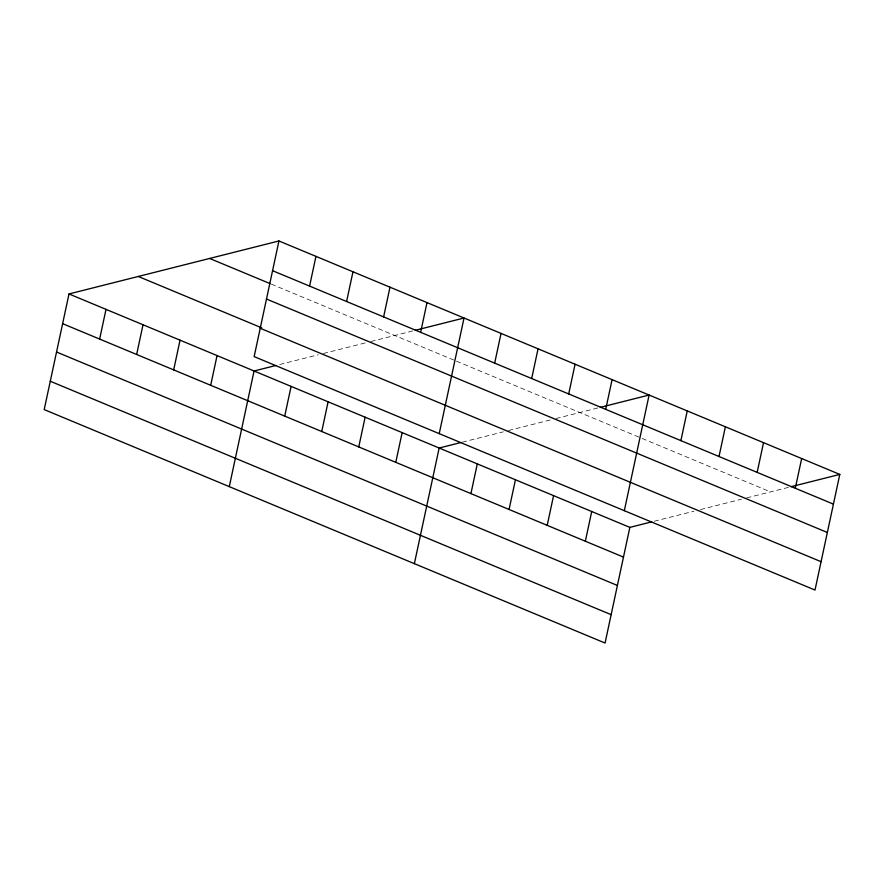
<?xml version="1.0" encoding="UTF-8"?>
<svg xmlns="http://www.w3.org/2000/svg" width="884" height="884" viewBox="0 0 884 884"><rect width="100%" height="100%" fill="white"/><g stroke="black" fill="none" stroke-linecap="round" stroke-linejoin="round"><path stroke-width="0.66" stroke-dasharray="4.42 3.31" d="M279.731 364.506L318.229 354.793M323.356 353.501L366.982 342.495M370.948 341.489L412.706 330.959M462.255 442.188L503.305 431.834M508.444 430.53L550.743 419.856M556.036 418.53L600.358 407.336M654.226 521.228L694.006 511.195M700.459 509.571L741.433 499.228M746.726 497.891L788.484 487.36M271.355 284.129L455.205 360.65M456.431 361.169L640.845 437.923M642.115 438.453L770.516 491.891"/><path stroke-width="1.33" d="M278.935 240.967L254.15 356.617L815.004 590.048L839.8 474.41L278.935 240.967L68.996 293.952L44.2 409.59L605.065 643.033L629.85 527.383L651.663 521.88M99.638 339.069L106.014 309.356M136.655 354.484L143.02 324.759M173.673 369.888L180.038 340.174M210.69 385.291L217.055 355.578M229.287 486.631L254.073 370.982L275.885 365.479M309.588 286.096L315.953 256.382M284.725 416.11L291.09 386.396M346.605 301.499L352.97 271.786M321.743 431.514L328.108 401.8M383.623 316.903L389.988 287.189M358.76 446.917L365.125 417.204M420.64 332.318L427.005 302.593M395.778 462.321L402.143 432.608M439.226 433.646L464.023 318.008L415.27 330.307M414.364 563.661L439.16 448.022L460.973 442.508M494.664 363.125L501.04 333.412M470.929 493.603L477.294 463.89M531.682 378.529L538.058 348.815M509.062 509.482L515.438 479.769M568.699 393.944L575.075 364.23M547.207 525.35L553.572 495.637M605.717 409.347L612.093 379.634M585.341 541.229L591.716 511.516M624.314 510.687L649.11 395.037L600.358 407.336M680.879 440.63L687.244 410.916M719.012 456.498L725.388 426.784M757.157 472.376L763.522 442.663M795.291 488.244L801.666 458.531M791.047 486.708L839.8 474.41M272.57 270.692L833.424 504.123M209.652 258.459L270.117 283.62M266.493 299.046L827.347 532.477M138.269 276.471L261.664 327.82M260.228 328.262L821.092 561.694M68.996 293.952L629.85 527.383M62.62 323.666L623.485 557.097M56.543 352.02L617.408 585.462M50.277 381.236L611.142 614.667"/></g></svg>
